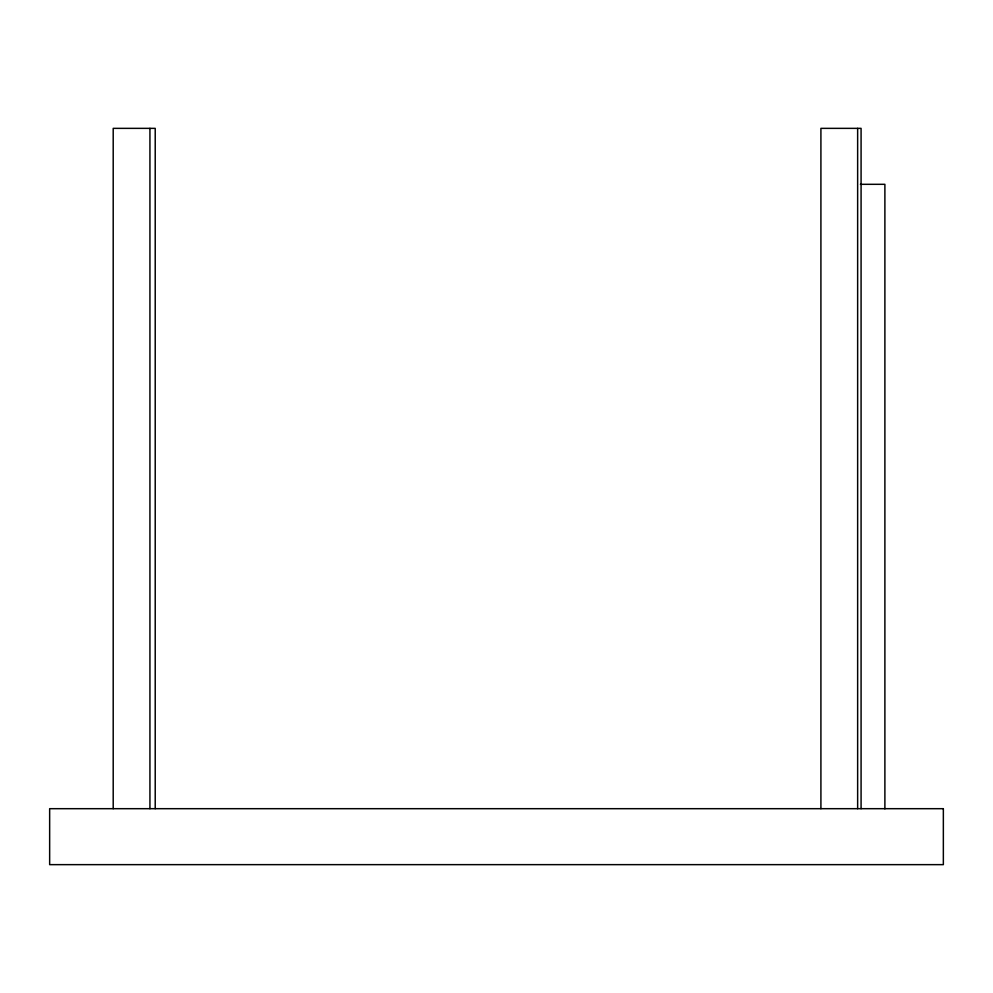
<?xml version="1.0" encoding="UTF-8"?>
<svg xmlns="http://www.w3.org/2000/svg" width="993" height="993" viewBox="0 0 993 993"><rect width="100%" height="100%" fill="white"/><g stroke="black" fill="none" stroke-linecap="round" stroke-linejoin="round"><path stroke-width="1.49" d="M860.41 184.313L884.887 184.313L884.887 808.861M861.08 808.687L861.08 128.358L820.913 128.358L820.913 808.687M857.642 128.358L857.642 808.687M155.218 808.687L155.218 128.358L113.202 128.358L113.202 808.687M149.931 128.358L149.931 808.687M943.35 808.687L49.65 808.687L49.65 864.642L943.35 864.642L943.35 808.687"/></g></svg>
